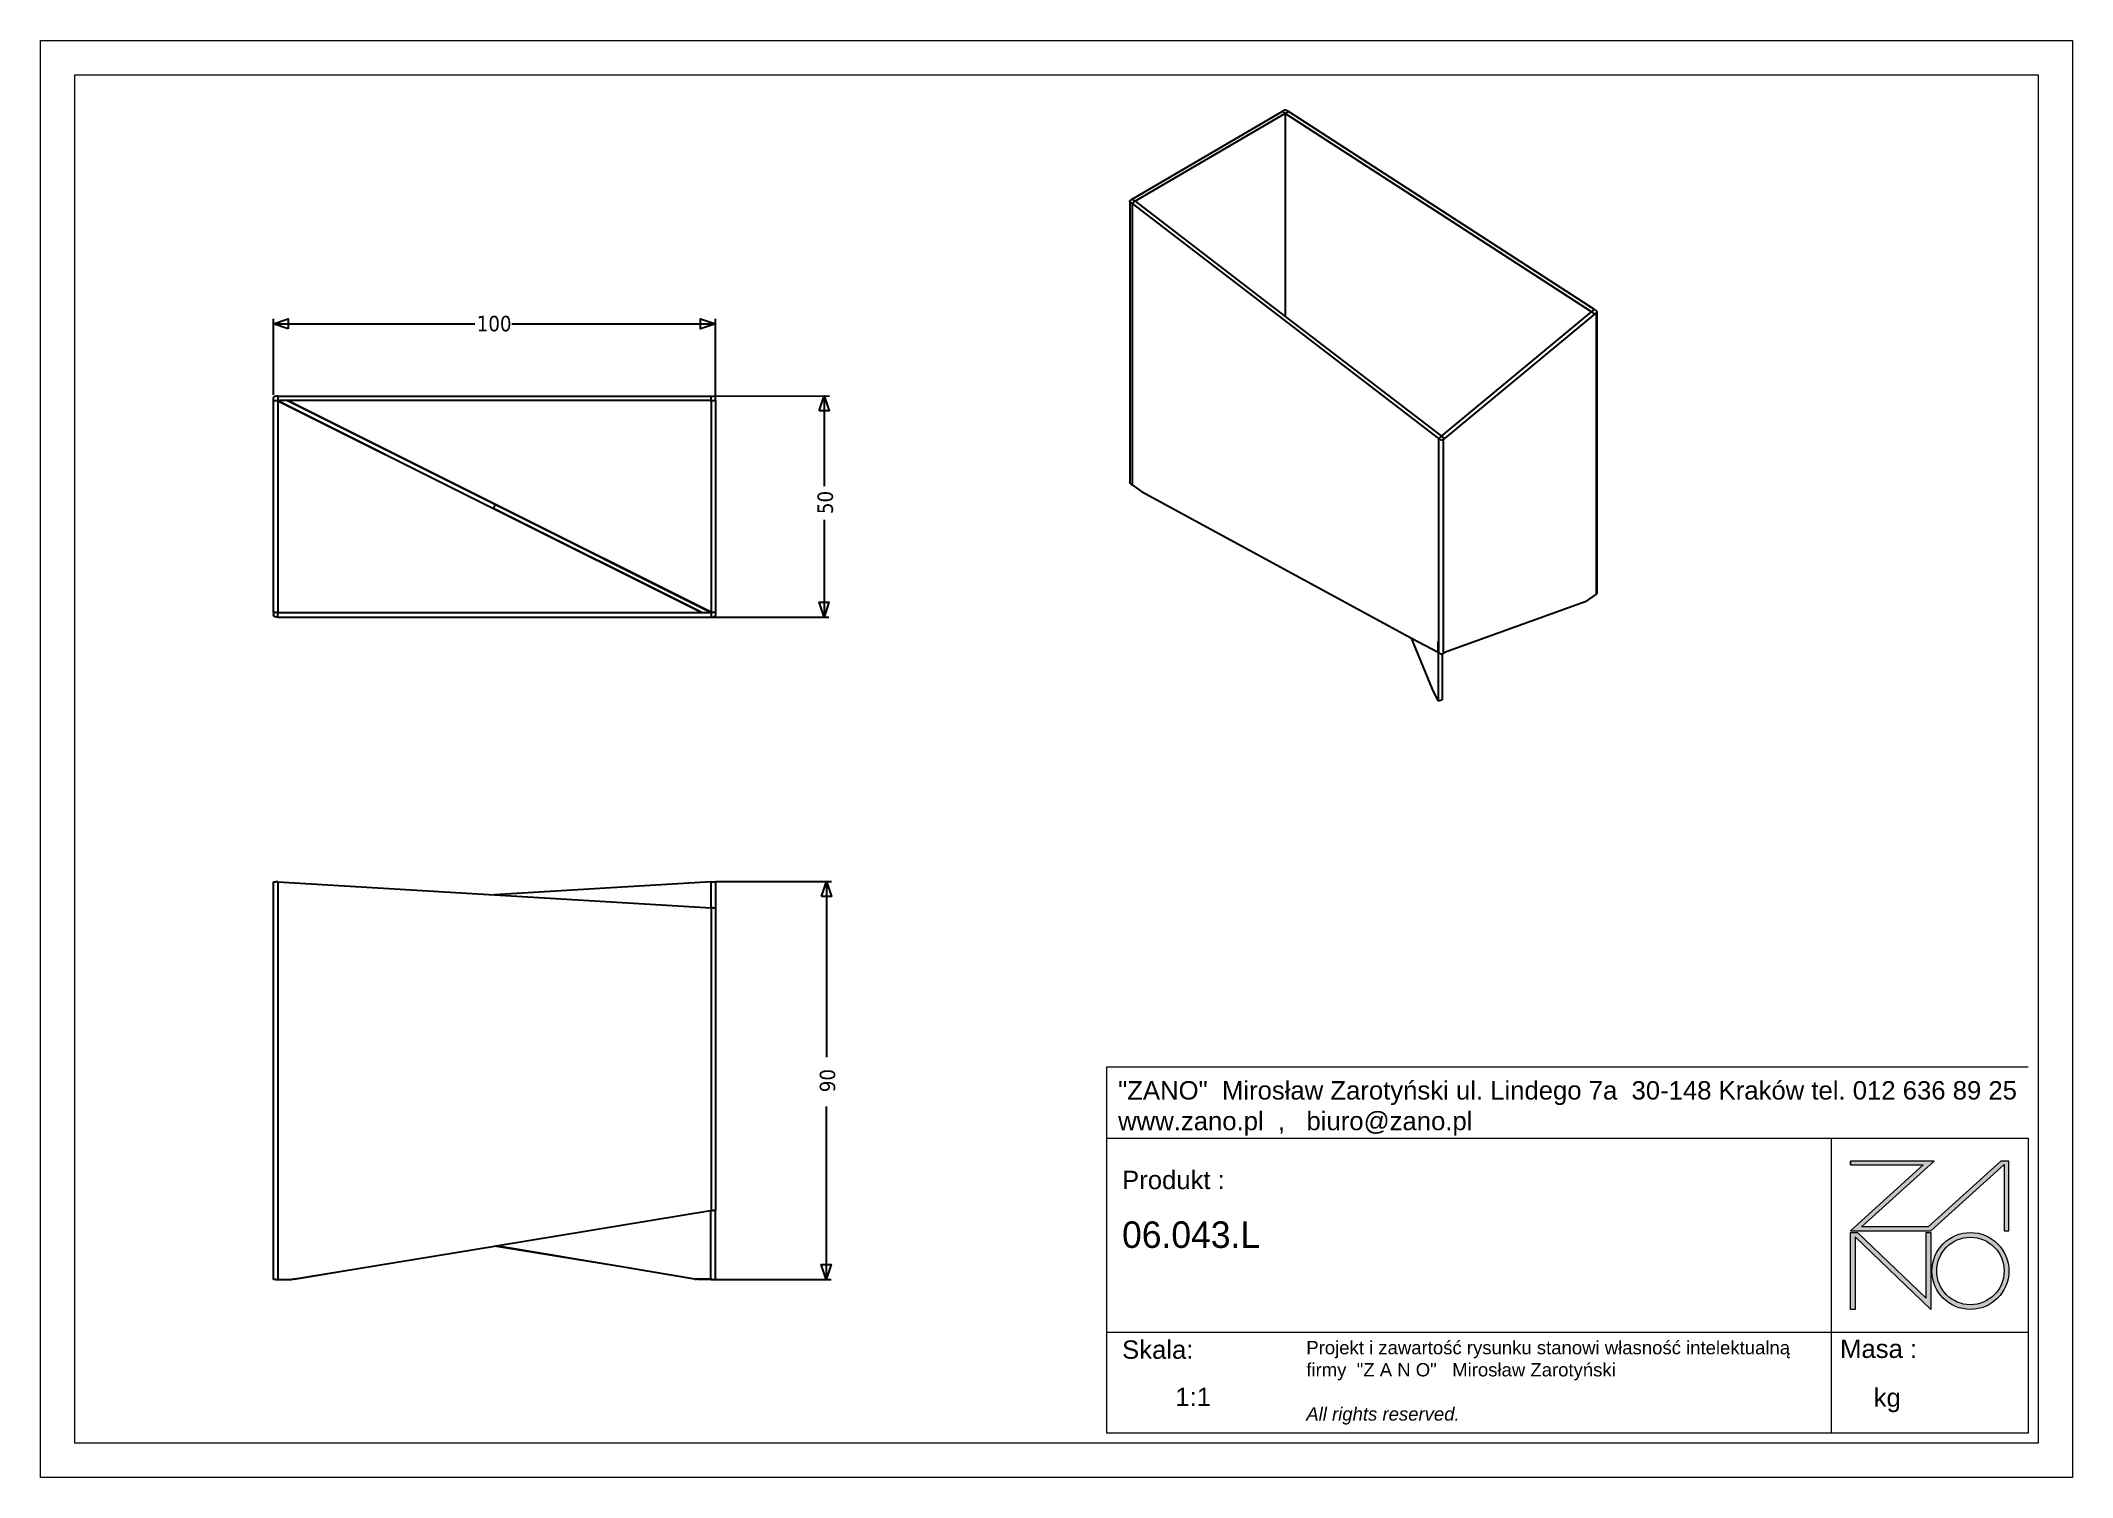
# Model space of a CAD drawing. Header units: inches. Extents: x 7 to 4604, y 1 to 3252.
import ezdxf

# ---------------------------------------------------------------- set-up
doc = ezdxf.new("R2010")
doc.units = ezdxf.units.IN
doc.header["$MEASUREMENT"] = 0
doc.layers.add('tabelka', color=155, linetype='Continuous')
doc.styles.get("Standard").update_dxf_attribs({"font": 'arial.ttf'})
doc.styles.add('Tahoma', font='tahoma.ttf')

# ---------------------------------------------------------------- blocks, each defined once
blk = doc.blocks.new('zano')
at = {"layer": 'Defpoints', "lineweight": 5}
for points in [[(6270.2, 3716.2), (6270.2, 3707.4), (6434.8, 3707.4), (6270.2, 3558.4), (6452.4, 3558.4), (6617.9, 3708.2), (6617.9, 3558.4), (6628.6, 3558.4), (6628.6, 3716.2), (6610.7, 3716.2), (6446.1, 3567.2), (6295.4, 3567.2), (6459.9, 3716.2), (6270.2, 3716.2), (6270.2, 3707.4)], [(6270.2, 3554.4), (6286.2, 3554.4), (6441.7, 3405.6), (6441.7, 3554.4), (6452.4, 3554.4), (6452.4, 3380.5), (6281, 3544.6), (6281, 3380.5), (6270.2, 3380.5)]]:
    blk.add_hatch(color=251, dxfattribs=at).paths.add_polyline_path(points)
h = blk.add_hatch(color=251, dxfattribs=at)
h.paths.add_polyline_path([(6454.7, 3467.4, 1), (6628.6, 3467.4, 1)])
h.paths.add_polyline_path([(6617.9, 3467.4, -1), (6465.4, 3467.4, -1)], flags=16)
at = {"layer": 'Defpoints', "color": 251, "lineweight": 5}
blk.add_lwpolyline([(6434.8, 3707.4), (6270.2, 3558.4), (6452.4, 3558.4), (6617.9, 3708.2), (6617.9, 3558.4), (6628.6, 3558.4), (6628.6, 3716.2), (6610.7, 3716.2), (6446.1, 3567.2), (6295.4, 3567.2), (6459.9, 3716.2), (6270.2, 3716.2), (6270.2, 3707.4), (6432.1, 3707.4)], dxfattribs=at)
for points in [[(6270.2, 3716.2), (6270.2, 3707.4), (6434.8, 3707.4), (6270.2, 3558.4), (6452.4, 3558.4), (6617.9, 3708.2), (6617.9, 3558.4), (6628.6, 3558.4), (6628.6, 3716.2), (6610.7, 3716.2), (6446.1, 3567.2), (6295.4, 3567.2), (6459.9, 3716.2), (6270.2, 3716.2), (6270.2, 3707.4)], [(6270.2, 3554.4), (6286.2, 3554.4), (6441.7, 3405.6), (6441.7, 3554.4), (6452.4, 3554.4), (6452.4, 3380.5), (6281, 3544.6), (6281, 3380.5), (6270.2, 3380.5)]]:
    blk.add_lwpolyline(points, close=True, dxfattribs=at)
for radius in [87, 76.3]:
    blk.add_circle((6541.7, 3467.4), radius, dxfattribs=at)

msp = doc.modelspace()

# ---------------------------------------------------------------- linework, layer by layer
for p, q in [((2476.8, 2893.5), (2816.2, 3091.8)), ((2823.3, 3086.8), (2483.9, 2888.5)), ((2816.2, 3091.8), (2819.8, 3094.3)), ((2816.2, 3091.8), (2823.3, 3086.8)), ((2819.8, 3094.3), (2820.3, 3094.6)), ((2820.3, 3094.6), (2820.8, 3094.9)), ((2820.8, 3094.9), (2821.4, 3095.1)), ((2821.4, 3095.1), (2822, 3095.3)), ((2822, 3095.3), (2822.6, 3095.3)), ((2822.6, 3095.3), (2823.3, 3095.4)), ((2823.3, 3095.4), (2823.9, 3095.3)), ((2830.4, 3091.8), (2823.3, 3086.8)), ((3516.3, 2638.5), (2823.3, 3086.8)), ((2823.3, 3086.8), (2823.3, 2628.1)), ((2823.9, 3095.3), (2824.6, 3095.3)), ((2824.6, 3095.3), (2825.2, 3095.1)), ((2825.2, 3095.1), (2825.8, 3094.9)), ((2825.8, 3094.9), (2826.3, 3094.6)), ((2826.3, 3094.6), (2826.8, 3094.3)), ((2826.8, 3094.3), (2830.4, 3091.8)), ((3523.3, 2643.5), (2830.4, 3091.8)), ((2471.8, 2888.5), (2471.9, 2889)), ((2471.9, 2888.1), (2471.8, 2888.5)), ((2471.8, 2888.5), (2471.8, 2252.1)), ((2471.9, 2889), (2472, 2889.4)), ((2472, 2887.6), (2471.9, 2888.1)), ((2472, 2889.4), (2472.2, 2889.9)), ((2472.2, 2887.2), (2472, 2887.6)), ((2472.2, 2889.9), (2472.5, 2890.3)), ((2472.5, 2886.7), (2472.2, 2887.2)), ((2472.5, 2890.3), (2472.8, 2890.7)), ((2472.8, 2886.4), (2472.5, 2886.7)), ((2472.8, 2890.7), (2473.3, 2891)), ((2473.3, 2886), (2472.8, 2886.4)), ((2476.8, 2893.5), (2473.3, 2891)), ((2476.8, 2883.5), (2473.3, 2886)), ((2483.9, 2888.5), (2476.8, 2893.5)), ((2476.8, 2883.5), (2483.9, 2888.5)), ((2476.8, 2883.5), (3169.8, 2351.8)), ((2476.8, 2883.5), (2476.8, 2247.1)), ((2483.9, 2888.5), (2823.3, 2628.1)), ((533.7, 2450.4), (533.7, 2622.5)), ((1534.1, 2450.2), (1534.1, 2622.5)), ((2823.3, 2628.1), (3176.9, 2356.8)), ((3176.9, 2356.8), (3516.3, 2638.5)), ((3523.3, 2633.5), (3183.9, 2351.8)), ((3516.3, 2638.5), (3523.3, 2643.5)), ((3516.3, 2638.5), (3523.3, 2633.5)), ((3523.3, 2643.5), (3526.9, 2641)), ((3523.3, 2633.5), (3526.9, 2636)), ((3526.9, 2641), (3527.3, 2640.7)), ((3527.3, 2636.4), (3526.9, 2636)), ((3526.9, 2636), (3526.9, 1999.6)), ((3527.3, 2640.7), (3527.7, 2640.3)), ((3527.7, 2636.7), (3527.3, 2636.4)), ((3527.7, 2640.3), (3528, 2639.9)), ((3528, 2637.2), (3527.7, 2636.7)), ((3528, 2639.9), (3528.2, 2639.4)), ((3528.2, 2637.6), (3528, 2637.2)), ((3528.2, 2639.4), (3528.3, 2639)), ((3528.3, 2638), (3528.2, 2637.6)), ((3528.3, 2639), (3528.3, 2638.5)), ((3528.3, 2638.5), (3528.3, 2638)), ((3528.3, 2638.5), (3528.3, 2002.1)), ((533.7, 2611.3), (989.1, 2611.2)), ((1073.1, 2611.2), (1534.1, 2611.2)), ((534, 2443.6), (534.1, 2444.2)), ((534, 2442.9), (534, 2443.6)), ((534, 2437.9), (534, 2442.9)), ((534, 1957.9), (534, 2437.9)), ((534, 2437.9), (544, 2437.9)), ((534.1, 2444.2), (534.4, 2444.9)), ((534.4, 2444.9), (534.6, 2445.4)), ((534.6, 2445.4), (535, 2446)), ((535, 2446), (535.4, 2446.5)), ((535.4, 2446.5), (535.9, 2446.9)), ((535.9, 2446.9), (536.5, 2447.3)), ((536.5, 2447.3), (537.1, 2447.6)), ((537.1, 2447.6), (537.7, 2447.8)), ((537.7, 2447.8), (538.3, 2447.9)), ((538.3, 2447.9), (539, 2447.9)), ((544, 2447.9), (539, 2447.9)), ((544, 2447.9), (544, 2445.6)), ((544, 2447.9), (1524, 2447.9)), ((544, 2445.6), (544, 2445.6)), ((544, 2445.6), (544, 2437.9)), ((544, 2437.9), (1031.9, 2193.7)), ((565.2, 2437.9), (544, 2437.9)), ((544, 2437.9), (544, 2437.4)), ((544, 2437.4), (1031.8, 2193.5)), ((544, 2437.4), (544, 1957.9)), ((565.2, 2437.9), (1036.2, 2202.4)), ((1036.1, 2202.2), (565.2, 2437.9)), ((1524, 2437.9), (565.2, 2437.9)), ((1524, 2447.9), (1524.3, 2448)), ((1524, 2437.9), (1524, 2447.9)), ((1524, 2447.9), (1524.3, 2447.9)), ((1524, 2437.9), (1524, 1958.5)), ((1524, 2437.9), (1534, 2437.9)), ((1524.3, 2448), (1524.3, 2447.9)), ((1524.3, 2447.9), (1529, 2447.9)), ((1529, 2447.9), (1791.8, 2448)), ((1529, 2447.9), (1529.6, 2447.9)), ((1529.6, 2447.9), (1530.3, 2447.8)), ((1530.3, 2447.8), (1530.9, 2447.6)), ((1530.9, 2447.6), (1531.5, 2447.3)), ((1531.5, 2447.3), (1532, 2446.9)), ((1532, 2446.9), (1532.5, 2446.5)), ((1532.5, 2446.5), (1533, 2446)), ((1533, 2446), (1533.3, 2445.4)), ((1533.3, 2445.4), (1533.6, 2444.9)), ((1533.6, 2444.9), (1533.8, 2444.2)), ((1533.8, 2444.2), (1533.9, 2443.6)), ((1533.9, 2443.6), (1534, 2442.9)), ((1534, 2437.9), (1534, 2442.9)), ((1534, 2437.9), (1534, 1957.9)), ((1780.3, 2448), (1780.3, 2244.1)), ((3176.9, 2356.8), (3169.8, 2351.8)), ((3169.8, 2351.8), (3169.8, 1867.6)), ((3173.3, 2349.3), (3169.8, 2351.8)), ((3173.8, 2349), (3173.3, 2349.3)), ((3174.4, 2348.8), (3173.8, 2349)), ((3174.9, 2348.6), (3174.4, 2348.8)), ((3175.6, 2348.4), (3174.9, 2348.6)), ((3176.2, 2348.3), (3175.6, 2348.4)), ((3176.9, 2348.3), (3176.2, 2348.3)), ((3183.9, 2351.8), (3176.9, 2356.8)), ((3177.5, 2348.3), (3176.9, 2348.3)), ((3178.2, 2348.4), (3177.5, 2348.3)), ((3178.8, 2348.6), (3178.2, 2348.4)), ((3179.4, 2348.8), (3178.8, 2348.6)), ((3179.9, 2349), (3179.4, 2348.8)), ((3180.4, 2349.3), (3179.9, 2349)), ((3183.9, 2351.8), (3180.4, 2349.3)), ((3180.4, 2349.3), (3180.4, 1865.1)), ((2471.9, 2251.7), (2471.8, 2252.1)), ((2472, 2251.2), (2471.9, 2251.7)), ((2472.2, 2250.8), (2472, 2251.2)), ((2472.5, 2250.4), (2472.2, 2250.8)), ((2472.8, 2250), (2472.5, 2250.4)), ((2473.3, 2249.6), (2472.8, 2250)), ((2473.3, 2249.6), (2476.8, 2247.1)), ((2476.8, 2247.1), (2498.2, 2232)), ((2498.2, 2232), (3109.3, 1900.4)), ((1031.8, 2193.5), (1031.9, 2193.7)), ((1502.8, 1957.9), (1031.8, 2193.5)), ((1031.9, 2193.7), (1036.1, 2202.2)), ((1031.9, 2193.7), (1502.8, 1957.9)), ((1036.1, 2202.2), (1036.2, 2202.4)), ((1036.1, 2202.2), (1524, 1957.9)), ((1524, 1958.5), (1036.2, 2202.4)), ((1779.6, 2167.5), (1779.6, 1947.9)), ((3502.1, 1982.1), (3183.9, 1867.6)), ((3526.9, 1999.6), (3502.1, 1982.1)), ((3527.3, 2000), (3526.9, 1999.6)), ((3527.7, 2000.4), (3527.3, 2000)), ((3528, 2000.8), (3527.7, 2000.4)), ((3528.2, 2001.2), (3528, 2000.8)), ((3528.3, 2001.7), (3528.2, 2001.2)), ((3528.3, 2002.1), (3528.3, 2001.7)), ((544, 1957.9), (534, 1957.9)), ((534, 1957.9), (534, 1952.9)), ((534, 1952.3), (534, 1952.9)), ((534.1, 1951.7), (534, 1952.3)), ((534.4, 1951), (534.1, 1951.7)), ((534.6, 1950.4), (534.4, 1951)), ((535, 1949.9), (534.6, 1950.4)), ((535.4, 1949.4), (535, 1949.9)), ((535.9, 1949), (535.4, 1949.4)), ((536.5, 1948.6), (535.9, 1949)), ((537.1, 1948.3), (536.5, 1948.6)), ((537.7, 1948.1), (537.1, 1948.3)), ((538.3, 1948), (537.7, 1948.1)), ((539, 1947.9), (538.3, 1948)), ((544, 1947.9), (539, 1947.9)), ((544, 1947.9), (544, 1957.9)), ((544, 1957.9), (1502.8, 1957.9)), ((544, 1947.9), (1524, 1947.9)), ((1502.8, 1957.9), (1524, 1957.9)), ((1524, 1957.9), (1524, 1958.5)), ((1534, 1957.9), (1524, 1957.9)), ((1524, 1957.9), (1524, 1947.9)), ((1524, 1947.9), (1529, 1947.9)), ((1524, 1947.9), (1790.8, 1947.9)), ((1529.6, 1948), (1529, 1947.9)), ((1530.3, 1948.1), (1529.6, 1948)), ((1530.9, 1948.3), (1530.3, 1948.1)), ((1531.5, 1948.6), (1530.9, 1948.3)), ((1532, 1949), (1531.5, 1948.6)), ((1532.5, 1949.4), (1532, 1949)), ((1533, 1949.9), (1532.5, 1949.4)), ((1533.3, 1950.4), (1533, 1949.9)), ((1533.6, 1951), (1533.3, 1950.4)), ((1533.8, 1951.7), (1533.6, 1951)), ((1533.9, 1952.3), (1533.8, 1951.7)), ((1534, 1952.9), (1533.9, 1952.3)), ((1534, 1957.9), (1534, 1952.9)), ((3156.3, 1785), (3109.3, 1900.4)), ((3109.3, 1900.4), (3169, 1868)), ((3169, 1868), (3169, 1892.3)), ((3169, 1868), (3169, 1758.1)), ((3169, 1868), (3169.8, 1867.6)), ((3169.8, 1867.6), (3173.3, 1865.1)), ((3173.8, 1864.8), (3173.3, 1865.1)), ((3174.4, 1864.5), (3173.8, 1864.8)), ((3174.9, 1864.3), (3174.4, 1864.5)), ((3175.6, 1864.2), (3174.9, 1864.3)), ((3176.2, 1864.1), (3175.6, 1864.2)), ((3176.9, 1864), (3176.2, 1864.1)), ((3177.5, 1864.1), (3176.9, 1864)), ((3178.2, 1864.2), (3177.5, 1864.1)), ((3178.4, 1864.2), (3178.2, 1864.2)), ((3178.8, 1864.3), (3178.4, 1864.2)), ((3178.4, 1864.2), (3178.4, 1760.4)), ((3179.4, 1864.5), (3178.8, 1864.3)), ((3179.9, 1864.8), (3179.4, 1864.5)), ((3180.4, 1865.1), (3179.9, 1864.8)), ((3183.9, 1867.6), (3180.4, 1865.1)), ((3169, 1758.1), (3156.3, 1785)), ((3169, 1758.1), (3178.4, 1760.4)), ((534, 1349), (539, 1349)), ((534, 449.1), (534, 1349)), ((544, 1349), (539, 1349)), ((544, 1349), (544, 449.1)), ((544, 1349), (1034, 1319.6)), ((1524, 1349), (1034, 1319.6)), ((1524, 1290.1), (1524, 1349)), ((1524, 1349), (1534, 1349)), ((1534, 1349), (1534, 1290.1)), ((1534.1, 1349.1), (1796.8, 1349.1)), ((1785.4, 1349.1), (1785.4, 951.8)), ((1034, 1319.6), (1524, 1290.1)), ((1524, 1290.1), (1524, 605.3)), ((1529, 1290.1), (1524, 1290.1)), ((1529, 1290.1), (1534, 1290.1)), ((1534, 1290.1), (1534, 605.3)), ((1784.7, 840.6), (1784.7, 449.1)), ((1037.4, 525.2), (1522.8, 605.1)), ((1522.8, 605.1), (1524, 605.3)), ((1522.8, 605.1), (1522.8, 449.7)), ((1524, 605.3), (1527.3, 605.3)), ((1527.3, 605.3), (1529, 605.3)), ((1534, 605.3), (1529, 605.3)), ((1534, 449.1), (1534, 605.3)), ((720.6, 473.1), (1034.1, 524.7)), ((1034.1, 524.7), (1037.4, 525.2)), ((1336, 475), (1034.1, 524.7)), ((1336, 475), (1037.4, 525.2)), ((577.9, 449.7), (720.6, 473.1)), ((580.9, 449.7), (720.6, 473.1)), ((1487, 449.7), (1336, 475)), ((539, 449.1), (534, 449.1)), ((539, 449.1), (544, 449.1)), ((544, 449.1), (574.3, 449.1)), ((574.3, 449.1), (577.9, 449.7)), ((580.9, 449.7), (577.9, 449.7)), ((1487, 449.7), (1490.4, 449.7)), ((1494, 449.1), (1490.4, 449.7)), ((1522.8, 449.7), (1490.4, 449.7)), ((1524, 449.1), (1494, 449.1)), ((1522.8, 449.7), (1524, 449.7)), ((1524, 449.1), (1524, 449.7)), ((1524, 449.7), (1527.3, 449.7)), ((1524, 449.1), (1534, 449.1)), ((1529.1, 449.1), (1795.9, 449.1))]:
    msp.add_line(p, q)
at = {"layer": 'tabelka', "lineweight": 5}
for p, q in [((2419.5, 930.2), (4504.5, 930.2)), ((2419.5, 930.2), (4504.5, 930.2)), ((2419.5, 768.4), (2419.5, 930.2)), ((4058.6, 768.4), (4058.6, 329.9)), ((2419.5, 329.9), (4504.5, 329.9)), ((4058.6, 329.9), (4058.6, 101.2))]:
    msp.add_line(p, q, dxfattribs=at)
for points in [[(6.9, 3252), (4604.5, 3252), (4604.5, 1.2), (6.9, 1.2)], [(84.3, 3174.6), (4527.1, 3174.6), (4527.1, 78.6), (84.3, 78.6)], [(2419.5, 768.4), (4504.5, 768.4), (4504.5, 101.2), (2419.5, 101.2)]]:
    msp.add_lwpolyline(points, close=True, dxfattribs=at)

# ---------------------------------------------------------------- block references
msp.add_blockref('zano', (-2167.9, -2999.2))

# ---------------------------------------------------------------- texts
at = {"insert": (993.7, 2593.7), "char_height": 35.01, "attachment_point": 7, "style": 'Tahoma'}
msp.add_mtext('100', dxfattribs=at)
at = {"char_height": 35.01, "attachment_point": 7, "rotation": 90, "style": 'Tahoma'}
for s, insert in [('50', (1800.5, 2180.7)), ('90', (1805.6, 872.7))]:
    msp.add_mtext(s, dxfattribs=dict(at, insert=insert))
at = {"layer": 'tabelka', "lineweight": 5, "attachment_point": 1}
for s, insert, char_height, width in [('{\\fArial|b0|i0|c238|p34;"ZANO"  Mirosław Zarotyński ul. Lindego 7a  30-148 Kraków tel. 012 636 89 25\\Pwww.zano.pl  ,   biuro@zano.pl}', (2445.2, 897.7), 41.595, 2040.38), ('{\\fArial|b0|i0|c238|p34;Produkt : }', (2454.1, 695), 41.595, 265.273), ('{\\fCentury Gothic|b0|i0|c238|p34;06.043.L}', (2454.1, 580.4), 60, 849.376), ('{\\fArial|b0|i0|c238|p34;Skala: }', (2454.1, 311.1), 41.595, 191.675), ('{\\fArial|b0|i0|c238|p34;Masa :}', (4078.8, 313), 41.595, 200.457), ('{\\fArial|b0|i0|c238|p34;1:1}', (2574.6, 204.3), 41.595, 42.482), ('{\\fArial|b0|i0|c238|p34; kg}', (4138.8, 202.6), 41.595, 290.547)]:
    msp.add_mtext(s, dxfattribs=dict(at, insert=insert, char_height=char_height, width=width))
at = {"layer": 'tabelka', "color": 1, "lineweight": 5, "insert": (2871, 309.7), "char_height": 30, "width": 1186.12, "attachment_point": 1}
msp.add_mtext('{\\fArial|b0|i0|c0|p34;Projekt i zawartość rysunku stanowi własność intelektualną firmy \\fArial|b0|i0|c238|p34; "Z A N O"   Mirosław Zarotyński\\fArial|b0|i1|c238|p34;\\P\\PAll rights reserved.}', dxfattribs=at)

# ---------------------------------------------------------------- meshes
mesh = msp.add_polyface()
corners = [(567.4, 2599.8), (533.7, 2611.3), (567.4, 2622.3)]
mesh.append_faces([[corners[k] for k in face] for face in [(0, 1, 2)]])
mesh = msp.add_polyface()
corners = [(1534.1, 2611.2), (1500.4, 2600), (1500.4, 2622.5)]
mesh.append_faces([[corners[k] for k in face] for face in [(0, 1, 2)]])
mesh = msp.add_polyface()
corners = [(1769, 2414.2), (1780.3, 2448), (1791.5, 2414.2)]
mesh.append_faces([[corners[k] for k in face] for face in [(0, 1, 2)]])
mesh = msp.add_polyface()
corners = [(1779.6, 1947.9), (1768.3, 1981.7), (1790.8, 1981.7)]
mesh.append_faces([[corners[k] for k in face] for face in [(0, 1, 2)]])
mesh = msp.add_polyface()
corners = [(1774.1, 1315.4), (1785.4, 1349.1), (1796.6, 1315.4)]
mesh.append_faces([[corners[k] for k in face] for face in [(0, 1, 2)]])
mesh = msp.add_polyface()
corners = [(1784.7, 449.1), (1773.4, 482.8), (1795.9, 482.8)]
mesh.append_faces([[corners[k] for k in face] for face in [(0, 1, 2)]])

doc.saveas('drawing.dxf')
